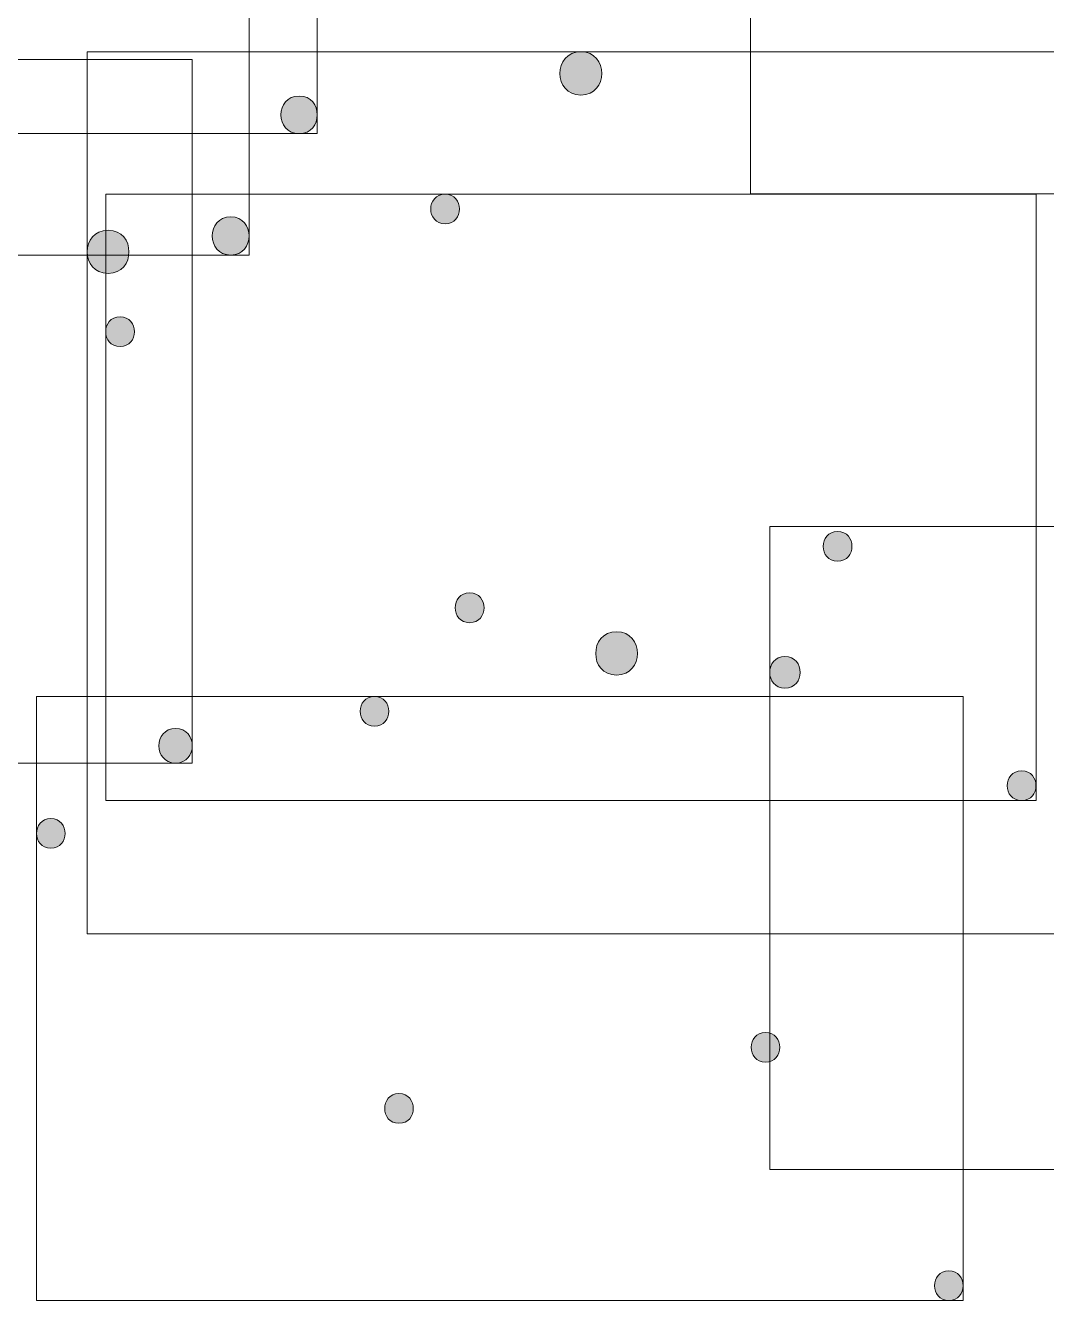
# Model space of a CAD drawing. Header units: inches. Extents: x -261 to 1116, y -954 to 202.
# Drawn here: x 550.3 to 688.9, y -656.5 to -483.5 of the extents above; entities that cross this region are included whole.
import ezdxf

# ---------------------------------------------------------------- set-up
doc = ezdxf.new("R2010")
doc.units = ezdxf.units.IN
doc.header["$MEASUREMENT"] = 0
doc.layers.add('Layer 1', color=7, linetype='Continuous')

# ---------------------------------------------------------------- blocks, each defined once
blk = doc.blocks.new('block 28')
at = {"layer": 'Layer 1', "true_color": 0x231f20}
h = blk.add_hatch(color=250, dxfattribs=at)
h.dxf.hatch_style = 2
edge = h.paths.add_edge_path()
edge.add_spline(control_points=[(660.57, -556.19), (663.17, -556.19), (663.18, -552.16), (660.57, -552.16), (657.98, -552.16), (657.97, -556.19), (660.57, -556.19), (660.57, -556.19), (660.57, -556.19), (660.57, -556.19)], knot_values=[0, 0, 0, 0, 1, 1, 1, 2, 2, 2, 3, 3, 3, 3], degree=3, periodic=1)
at = {"layer": 'Layer 1', "lineweight": 0}
blk.add_open_spline([(660.57, -556.19), (663.17, -556.19), (663.18, -552.16), (660.57, -552.16), (657.98, -552.16), (657.97, -556.19), (660.57, -556.19), (660.57, -556.19), (660.57, -556.19), (660.57, -556.19)], degree=3, knots=[0, 0, 0, 0, 1, 1, 1, 2, 2, 2, 3, 3, 3, 3], dxfattribs=at)
blk = doc.blocks.new('block 29')
at = {"layer": 'Layer 1', "true_color": 0x231f20}
h = blk.add_hatch(color=250, dxfattribs=at)
h.dxf.hatch_style = 2
edge = h.paths.add_edge_path()
edge.add_spline(control_points=[(685.55, -588.66), (688.14, -588.66), (688.15, -584.62), (685.55, -584.62), (682.95, -584.62), (682.94, -588.66), (685.55, -588.66), (685.55, -588.66), (685.55, -588.66), (685.55, -588.66)], knot_values=[0, 0, 0, 0, 1, 1, 1, 2, 2, 2, 3, 3, 3, 3], degree=3, periodic=1)
at = {"layer": 'Layer 1', "lineweight": 0}
blk.add_open_spline([(685.55, -588.66), (688.14, -588.66), (688.15, -584.62), (685.55, -584.62), (682.95, -584.62), (682.94, -588.66), (685.55, -588.66), (685.55, -588.66), (685.55, -588.66), (685.55, -588.66)], degree=3, knots=[0, 0, 0, 0, 1, 1, 1, 2, 2, 2, 3, 3, 3, 3], dxfattribs=at)
blk = doc.blocks.new('block 30')
at = {"layer": 'Layer 1', "true_color": 0x231f20}
h = blk.add_hatch(color=250, dxfattribs=at)
h.dxf.hatch_style = 2
edge = h.paths.add_edge_path()
edge.add_spline(control_points=[(610.63, -564.52), (613.23, -564.52), (613.23, -560.48), (610.63, -560.48), (608.03, -560.48), (608.03, -564.52), (610.63, -564.52), (610.63, -564.52), (610.63, -564.52), (610.63, -564.52)], knot_values=[0, 0, 0, 0, 1, 1, 1, 2, 2, 2, 3, 3, 3, 3], degree=3, periodic=1)
at = {"layer": 'Layer 1', "lineweight": 0}
blk.add_open_spline([(610.63, -564.52), (613.23, -564.52), (613.23, -560.48), (610.63, -560.48), (608.03, -560.48), (608.03, -564.52), (610.63, -564.52), (610.63, -564.52), (610.63, -564.52), (610.63, -564.52)], degree=3, knots=[0, 0, 0, 0, 1, 1, 1, 2, 2, 2, 3, 3, 3, 3], dxfattribs=at)
blk = doc.blocks.new('block 31')
at = {"layer": 'Layer 1', "true_color": 0x231f20}
h = blk.add_hatch(color=250, dxfattribs=at)
h.dxf.hatch_style = 2
edge = h.paths.add_edge_path()
edge.add_spline(control_points=[(607.3, -510.41), (609.9, -510.41), (609.9, -506.37), (607.3, -506.37), (604.7, -506.37), (604.7, -510.41), (607.3, -510.41), (607.3, -510.41), (607.3, -510.41), (607.3, -510.41)], knot_values=[0, 0, 0, 0, 1, 1, 1, 2, 2, 2, 3, 3, 3, 3], degree=3, periodic=1)
at = {"layer": 'Layer 1', "lineweight": 0}
blk.add_open_spline([(607.3, -510.41), (609.9, -510.41), (609.9, -506.37), (607.3, -506.37), (604.7, -506.37), (604.7, -510.41), (607.3, -510.41), (607.3, -510.41), (607.3, -510.41), (607.3, -510.41)], degree=3, knots=[0, 0, 0, 0, 1, 1, 1, 2, 2, 2, 3, 3, 3, 3], dxfattribs=at)
blk = doc.blocks.new('block 32')
at = {"layer": 'Layer 1', "true_color": 0x231f20}
h = blk.add_hatch(color=250, dxfattribs=at)
h.dxf.hatch_style = 2
edge = h.paths.add_edge_path()
edge.add_spline(control_points=[(563.18, -527.06), (565.78, -527.06), (565.78, -523.02), (563.18, -523.02), (560.58, -523.02), (560.58, -527.06), (563.18, -527.06), (563.18, -527.06), (563.18, -527.06), (563.18, -527.06)], knot_values=[0, 0, 0, 0, 1, 1, 1, 2, 2, 2, 3, 3, 3, 3], degree=3, periodic=1)
at = {"layer": 'Layer 1', "lineweight": 0}
blk.add_open_spline([(563.18, -527.06), (565.78, -527.06), (565.78, -523.02), (563.18, -523.02), (560.58, -523.02), (560.58, -527.06), (563.18, -527.06), (563.18, -527.06), (563.18, -527.06), (563.18, -527.06)], degree=3, knots=[0, 0, 0, 0, 1, 1, 1, 2, 2, 2, 3, 3, 3, 3], dxfattribs=at)
blk = doc.blocks.new('block 27')
at = {"layer": 'Layer 1', "lineweight": 0}
blk.add_lwpolyline([(561.23, -588.66), (687.5, -588.66), (687.5, -506.37), (561.23, -506.37), (561.23, -588.66)], dxfattribs=at)
at = {"layer": 'Layer 1'}
for name in ['block 31', 'block 32', 'block 28', 'block 30', 'block 29']:
    blk.add_blockref(name, (0, 0), dxfattribs=at)
blk = doc.blocks.new('block 126')
at = {"layer": 'Layer 1', "true_color": 0x231f20}
h = blk.add_hatch(color=250, dxfattribs=at)
h.dxf.hatch_style = 2
edge = h.paths.add_edge_path()
edge.add_spline(control_points=[(650.79, -624.15), (653.38, -624.15), (653.38, -620.13), (650.79, -620.13), (648.2, -620.13), (648.2, -624.15), (650.79, -624.15), (650.79, -624.15), (650.79, -624.15), (650.79, -624.15)], knot_values=[0, 0, 0, 0, 1, 1, 1, 2, 2, 2, 3, 3, 3, 3], degree=3, periodic=1)
at = {"layer": 'Layer 1', "lineweight": 0}
blk.add_open_spline([(650.79, -624.15), (653.38, -624.15), (653.38, -620.13), (650.79, -620.13), (648.2, -620.13), (648.2, -624.15), (650.79, -624.15), (650.79, -624.15), (650.79, -624.15), (650.79, -624.15)], degree=3, knots=[0, 0, 0, 0, 1, 1, 1, 2, 2, 2, 3, 3, 3, 3], dxfattribs=at)
blk = doc.blocks.new('block 127')
at = {"layer": 'Layer 1', "true_color": 0x231f20}
h = blk.add_hatch(color=250, dxfattribs=at)
h.dxf.hatch_style = 2
edge = h.paths.add_edge_path()
edge.add_spline(control_points=[(675.66, -656.49), (678.25, -656.49), (678.26, -652.47), (675.66, -652.47), (673.08, -652.47), (673.07, -656.49), (675.66, -656.49), (675.66, -656.49), (675.66, -656.49), (675.66, -656.49)], knot_values=[0, 0, 0, 0, 1, 1, 1, 2, 2, 2, 3, 3, 3, 3], degree=3, periodic=1)
at = {"layer": 'Layer 1', "lineweight": 0}
blk.add_open_spline([(675.66, -656.49), (678.25, -656.49), (678.26, -652.47), (675.66, -652.47), (673.08, -652.47), (673.07, -656.49), (675.66, -656.49), (675.66, -656.49), (675.66, -656.49), (675.66, -656.49)], degree=3, knots=[0, 0, 0, 0, 1, 1, 1, 2, 2, 2, 3, 3, 3, 3], dxfattribs=at)
blk = doc.blocks.new('block 128')
at = {"layer": 'Layer 1', "true_color": 0x231f20}
h = blk.add_hatch(color=250, dxfattribs=at)
h.dxf.hatch_style = 2
edge = h.paths.add_edge_path()
edge.add_spline(control_points=[(601.04, -632.45), (603.63, -632.45), (603.63, -628.42), (601.04, -628.42), (598.45, -628.42), (598.45, -632.45), (601.04, -632.45), (601.04, -632.45), (601.04, -632.45), (601.04, -632.45)], knot_values=[0, 0, 0, 0, 1, 1, 1, 2, 2, 2, 3, 3, 3, 3], degree=3, periodic=1)
at = {"layer": 'Layer 1', "lineweight": 0}
blk.add_open_spline([(601.04, -632.45), (603.63, -632.45), (603.63, -628.42), (601.04, -628.42), (598.45, -628.42), (598.45, -632.45), (601.04, -632.45), (601.04, -632.45), (601.04, -632.45), (601.04, -632.45)], degree=3, knots=[0, 0, 0, 0, 1, 1, 1, 2, 2, 2, 3, 3, 3, 3], dxfattribs=at)
blk = doc.blocks.new('block 129')
at = {"layer": 'Layer 1', "true_color": 0x231f20}
h = blk.add_hatch(color=250, dxfattribs=at)
h.dxf.hatch_style = 2
edge = h.paths.add_edge_path()
edge.add_spline(control_points=[(597.72, -578.55), (600.31, -578.55), (600.32, -574.53), (597.72, -574.53), (595.14, -574.53), (595.13, -578.55), (597.72, -578.55), (597.72, -578.55), (597.72, -578.55), (597.72, -578.55)], knot_values=[0, 0, 0, 0, 1, 1, 1, 2, 2, 2, 3, 3, 3, 3], degree=3, periodic=1)
at = {"layer": 'Layer 1', "lineweight": 0}
blk.add_open_spline([(597.72, -578.55), (600.31, -578.55), (600.32, -574.53), (597.72, -574.53), (595.14, -574.53), (595.13, -578.55), (597.72, -578.55), (597.72, -578.55), (597.72, -578.55), (597.72, -578.55)], degree=3, knots=[0, 0, 0, 0, 1, 1, 1, 2, 2, 2, 3, 3, 3, 3], dxfattribs=at)
blk = doc.blocks.new('block 130')
at = {"layer": 'Layer 1', "true_color": 0x231f20}
h = blk.add_hatch(color=250, dxfattribs=at)
h.dxf.hatch_style = 2
edge = h.paths.add_edge_path()
edge.add_spline(control_points=[(553.78, -595.13), (556.37, -595.13), (556.37, -591.11), (553.78, -591.11), (551.19, -591.11), (551.19, -595.13), (553.78, -595.13), (553.78, -595.13), (553.78, -595.13), (553.78, -595.13)], knot_values=[0, 0, 0, 0, 1, 1, 1, 2, 2, 2, 3, 3, 3, 3], degree=3, periodic=1)
at = {"layer": 'Layer 1', "lineweight": 0}
blk.add_open_spline([(553.78, -595.13), (556.37, -595.13), (556.37, -591.11), (553.78, -591.11), (551.19, -591.11), (551.19, -595.13), (553.78, -595.13), (553.78, -595.13), (553.78, -595.13), (553.78, -595.13)], degree=3, knots=[0, 0, 0, 0, 1, 1, 1, 2, 2, 2, 3, 3, 3, 3], dxfattribs=at)
blk = doc.blocks.new('block 132')
at = {"layer": 'Layer 1', "true_color": 0x231f20}
h = blk.add_hatch(color=250, dxfattribs=at)
h.dxf.hatch_style = 2
edge = h.paths.add_edge_path()
edge.add_spline(control_points=[(578.2, -514.64), (581.53, -514.64), (581.53, -509.46), (578.2, -509.46), (574.86, -509.46), (574.86, -514.64), (578.2, -514.64), (578.2, -514.64), (578.2, -514.64), (578.2, -514.64)], knot_values=[0, 0, 0, 0, 1, 1, 1, 2, 2, 2, 3, 3, 3, 3], degree=3, periodic=1)
at = {"layer": 'Layer 1', "lineweight": 0}
blk.add_open_spline([(578.2, -514.64), (581.53, -514.64), (581.53, -509.46), (578.2, -509.46), (574.86, -509.46), (574.86, -514.64), (578.2, -514.64), (578.2, -514.64), (578.2, -514.64), (578.2, -514.64)], degree=3, knots=[0, 0, 0, 0, 1, 1, 1, 2, 2, 2, 3, 3, 3, 3], dxfattribs=at)
blk = doc.blocks.new('block 152')
at = {"layer": 'Layer 1', "true_color": 0x231f20}
h = blk.add_hatch(color=250, dxfattribs=at)
h.dxf.hatch_style = 2
edge = h.paths.add_edge_path()
edge.add_spline(control_points=[(703.22, -559.52), (706.99, -559.52), (707, -553.65), (703.22, -553.65), (699.44, -553.65), (699.43, -559.52), (703.22, -559.52), (703.22, -559.52), (703.22, -559.52), (703.22, -559.52)], knot_values=[0, 0, 0, 0, 1, 1, 1, 2, 2, 2, 3, 3, 3, 3], degree=3, periodic=1)
at = {"layer": 'Layer 1', "lineweight": 0}
blk.add_open_spline([(703.22, -559.52), (706.99, -559.52), (707, -553.65), (703.22, -553.65), (699.44, -553.65), (699.43, -559.52), (703.22, -559.52), (703.22, -559.52), (703.22, -559.52), (703.22, -559.52)], degree=3, knots=[0, 0, 0, 0, 1, 1, 1, 2, 2, 2, 3, 3, 3, 3], dxfattribs=at)
blk = doc.blocks.new('block 153')
at = {"layer": 'Layer 1', "true_color": 0x231f20}
h = blk.add_hatch(color=250, dxfattribs=at)
h.dxf.hatch_style = 2
edge = h.paths.add_edge_path()
edge.add_spline(control_points=[(739.54, -606.74), (743.32, -606.74), (743.32, -600.87), (739.54, -600.87), (735.76, -600.87), (735.75, -606.74), (739.54, -606.74), (739.54, -606.74), (739.54, -606.74), (739.54, -606.74)], knot_values=[0, 0, 0, 0, 1, 1, 1, 2, 2, 2, 3, 3, 3, 3], degree=3, periodic=1)
at = {"layer": 'Layer 1', "lineweight": 0}
blk.add_open_spline([(739.54, -606.74), (743.32, -606.74), (743.32, -600.87), (739.54, -600.87), (735.76, -600.87), (735.75, -606.74), (739.54, -606.74), (739.54, -606.74), (739.54, -606.74), (739.54, -606.74)], degree=3, knots=[0, 0, 0, 0, 1, 1, 1, 2, 2, 2, 3, 3, 3, 3], dxfattribs=at)
blk = doc.blocks.new('block 154')
at = {"layer": 'Layer 1', "true_color": 0x231f20}
h = blk.add_hatch(color=250, dxfattribs=at)
h.dxf.hatch_style = 2
edge = h.paths.add_edge_path()
edge.add_spline(control_points=[(630.57, -571.63), (634.35, -571.63), (634.36, -565.76), (630.57, -565.76), (626.79, -565.76), (626.79, -571.63), (630.57, -571.63), (630.57, -571.63), (630.57, -571.63), (630.57, -571.63)], knot_values=[0, 0, 0, 0, 1, 1, 1, 2, 2, 2, 3, 3, 3, 3], degree=3, periodic=1)
at = {"layer": 'Layer 1', "lineweight": 0}
blk.add_open_spline([(630.57, -571.63), (634.35, -571.63), (634.36, -565.76), (630.57, -565.76), (626.79, -565.76), (626.79, -571.63), (630.57, -571.63), (630.57, -571.63), (630.57, -571.63), (630.57, -571.63)], degree=3, knots=[0, 0, 0, 0, 1, 1, 1, 2, 2, 2, 3, 3, 3, 3], dxfattribs=at)
blk = doc.blocks.new('block 155')
at = {"layer": 'Layer 1', "true_color": 0x231f20}
h = blk.add_hatch(color=250, dxfattribs=at)
h.dxf.hatch_style = 2
edge = h.paths.add_edge_path()
edge.add_spline(control_points=[(625.73, -492.93), (629.51, -492.93), (629.51, -487.06), (625.73, -487.06), (621.95, -487.06), (621.94, -492.93), (625.73, -492.93), (625.73, -492.93), (625.73, -492.93), (625.73, -492.93)], knot_values=[0, 0, 0, 0, 1, 1, 1, 2, 2, 2, 3, 3, 3, 3], degree=3, periodic=1)
at = {"layer": 'Layer 1', "lineweight": 0}
blk.add_open_spline([(625.73, -492.93), (629.51, -492.93), (629.51, -487.06), (625.73, -487.06), (621.95, -487.06), (621.94, -492.93), (625.73, -492.93), (625.73, -492.93), (625.73, -492.93), (625.73, -492.93)], degree=3, knots=[0, 0, 0, 0, 1, 1, 1, 2, 2, 2, 3, 3, 3, 3], dxfattribs=at)
blk = doc.blocks.new('block 156')
at = {"layer": 'Layer 1', "true_color": 0x231f20}
h = blk.add_hatch(color=250, dxfattribs=at)
h.dxf.hatch_style = 2
edge = h.paths.add_edge_path()
edge.add_spline(control_points=[(561.56, -517.14), (565.34, -517.14), (565.34, -511.27), (561.56, -511.27), (557.78, -511.27), (557.77, -517.14), (561.56, -517.14), (561.56, -517.14), (561.56, -517.14), (561.56, -517.14)], knot_values=[0, 0, 0, 0, 1, 1, 1, 2, 2, 2, 3, 3, 3, 3], degree=3, periodic=1)
at = {"layer": 'Layer 1', "lineweight": 0}
blk.add_open_spline([(561.56, -517.14), (565.34, -517.14), (565.34, -511.27), (561.56, -511.27), (557.78, -511.27), (557.77, -517.14), (561.56, -517.14), (561.56, -517.14), (561.56, -517.14), (561.56, -517.14)], degree=3, knots=[0, 0, 0, 0, 1, 1, 1, 2, 2, 2, 3, 3, 3, 3], dxfattribs=at)
blk = doc.blocks.new('block 151')
at = {"layer": 'Layer 1', "lineweight": 0}
blk.add_lwpolyline([(558.72, -606.74), (742.37, -606.74), (742.37, -487.06), (558.72, -487.06), (558.72, -606.74)], dxfattribs=at)
at = {"layer": 'Layer 1'}
for name in ['block 155', 'block 156', 'block 152', 'block 154', 'block 153']:
    blk.add_blockref(name, (0, 0), dxfattribs=at)
blk = doc.blocks.new('block 308')
at = {"layer": 'Layer 1', "true_color": 0x231f20}
h = blk.add_hatch(color=250, dxfattribs=at)
h.dxf.hatch_style = 2
edge = h.paths.add_edge_path()
edge.add_spline(control_points=[(587.48, -498.17), (590.77, -498.17), (590.77, -493.06), (587.48, -493.06), (584.19, -493.06), (584.19, -498.17), (587.48, -498.17), (587.48, -498.17), (587.48, -498.17), (587.48, -498.17)], knot_values=[0, 0, 0, 0, 1, 1, 1, 2, 2, 2, 3, 3, 3, 3], degree=3, periodic=1)
at = {"layer": 'Layer 1', "lineweight": 0}
blk.add_open_spline([(587.48, -498.17), (590.77, -498.17), (590.77, -493.06), (587.48, -493.06), (584.19, -493.06), (584.19, -498.17), (587.48, -498.17), (587.48, -498.17), (587.48, -498.17), (587.48, -498.17)], degree=3, knots=[0, 0, 0, 0, 1, 1, 1, 2, 2, 2, 3, 3, 3, 3], dxfattribs=at)
blk = doc.blocks.new('block 343')
at = {"layer": 'Layer 1', "true_color": 0x231f20}
h = blk.add_hatch(color=250, dxfattribs=at)
h.dxf.hatch_style = 2
edge = h.paths.add_edge_path()
edge.add_spline(control_points=[(653.43, -573.41), (656.18, -573.41), (656.19, -569.13), (653.43, -569.13), (650.67, -569.13), (650.67, -573.41), (653.43, -573.41), (653.43, -573.41), (653.43, -573.41), (653.43, -573.41)], knot_values=[0, 0, 0, 0, 1, 1, 1, 2, 2, 2, 3, 3, 3, 3], degree=3, periodic=1)
at = {"layer": 'Layer 1', "lineweight": 0}
blk.add_open_spline([(653.43, -573.41), (656.18, -573.41), (656.19, -569.13), (653.43, -569.13), (650.67, -569.13), (650.67, -573.41), (653.43, -573.41), (653.43, -573.41), (653.43, -573.41), (653.43, -573.41)], degree=3, knots=[0, 0, 0, 0, 1, 1, 1, 2, 2, 2, 3, 3, 3, 3], dxfattribs=at)
blk = doc.blocks.new('block 375')
at = {"layer": 'Layer 1', "true_color": 0x231f20}
h = blk.add_hatch(color=250, dxfattribs=at)
h.dxf.hatch_style = 2
edge = h.paths.add_edge_path()
edge.add_spline(control_points=[(570.72, -583.57), (573.74, -583.57), (573.74, -578.88), (570.72, -578.88), (567.71, -578.88), (567.7, -583.57), (570.72, -583.57), (570.72, -583.57), (570.72, -583.57), (570.72, -583.57)], knot_values=[0, 0, 0, 0, 1, 1, 1, 2, 2, 2, 3, 3, 3, 3], degree=3, periodic=1)
at = {"layer": 'Layer 1', "lineweight": 0}
blk.add_open_spline([(570.72, -583.57), (573.74, -583.57), (573.74, -578.88), (570.72, -578.88), (567.71, -578.88), (567.7, -583.57), (570.72, -583.57), (570.72, -583.57), (570.72, -583.57), (570.72, -583.57)], degree=3, knots=[0, 0, 0, 0, 1, 1, 1, 2, 2, 2, 3, 3, 3, 3], dxfattribs=at)

msp = doc.modelspace()

# ---------------------------------------------------------------- linework, layer by layer
at = {"layer": 'Layer 1', "lineweight": 0}
for points in [[(430.13, -498.17), (589.95, -498.17), (589.95, -394.02), (430.13, -394.02), (430.13, -498.17)], [(418.77, -514.64), (580.7, -514.64), (580.7, -409.11), (418.77, -409.11), (418.77, -514.64)], [(648.77, -506.32), (787.81, -506.32), (787.81, -415.71), (648.77, -415.71), (648.77, -506.32)], [(426.48, -583.57), (572.99, -583.57), (572.99, -488.09), (426.48, -488.09), (426.48, -583.57)], [(651.36, -638.71), (785.22, -638.71), (785.22, -551.48), (651.36, -551.48), (651.36, -638.71)], [(551.84, -656.49), (677.61, -656.49), (677.61, -574.53), (551.84, -574.53), (551.84, -656.49)]]:
    msp.add_lwpolyline(points, dxfattribs=at)

# ---------------------------------------------------------------- block references
at = {"layer": 'Layer 1'}
for name in ['block 151', 'block 308', 'block 27', 'block 132', 'block 343', 'block 129', 'block 375', 'block 130', 'block 126', 'block 128', 'block 127']:
    msp.add_blockref(name, (0, 0), dxfattribs=at)

doc.saveas('drawing.dxf')
